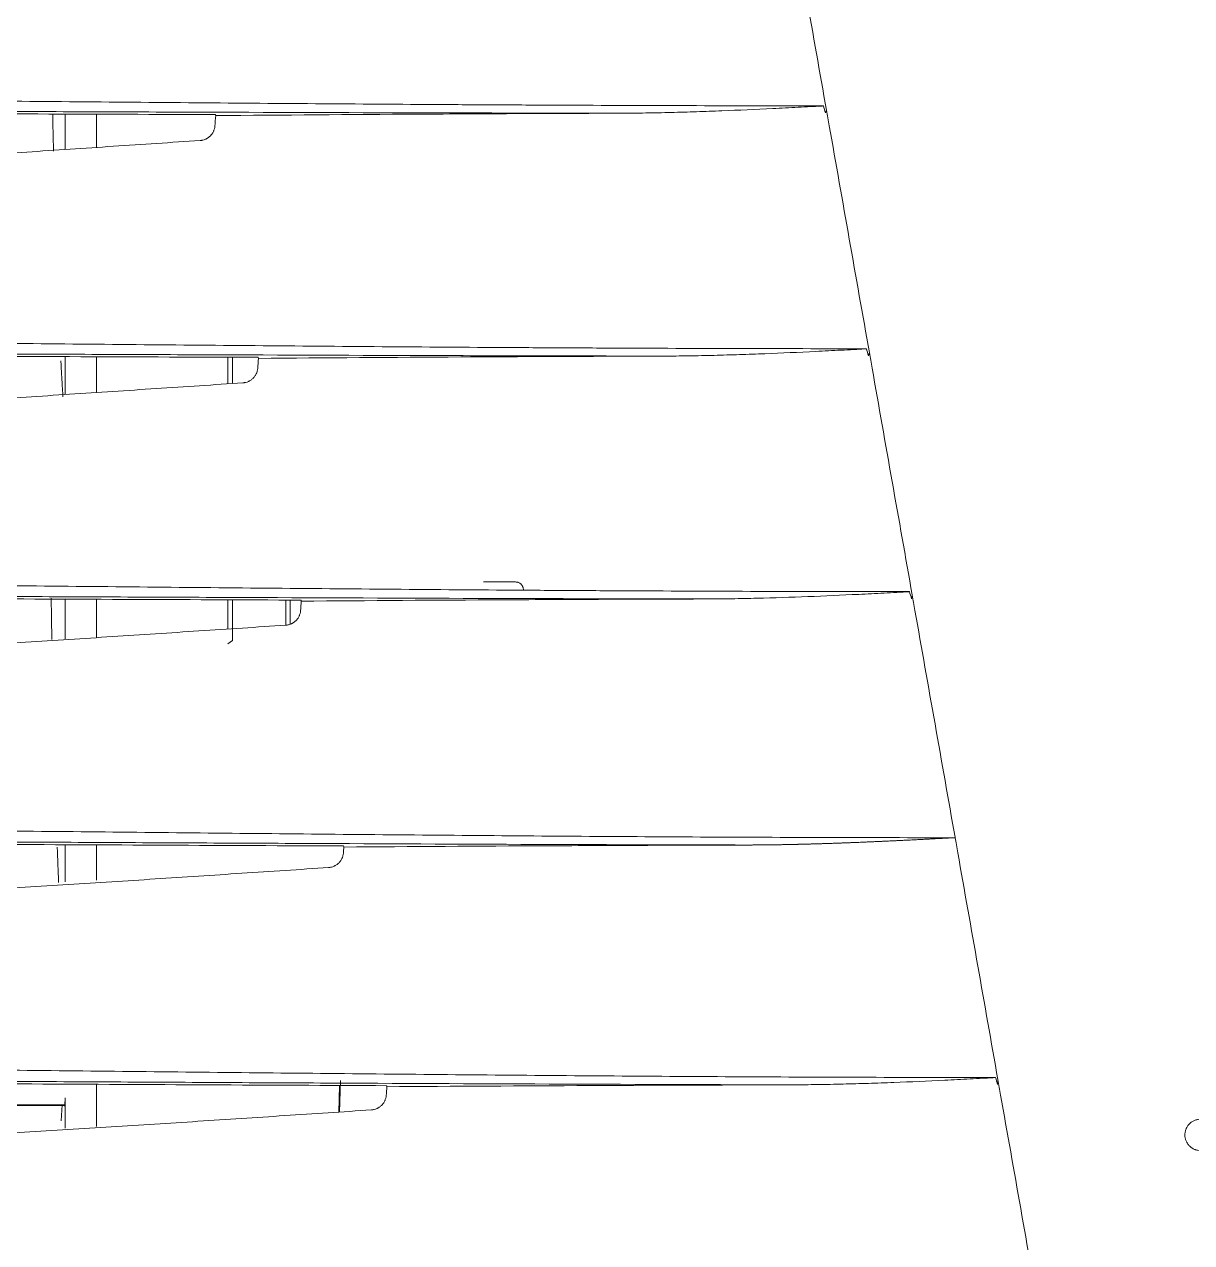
# Model space of a CAD drawing. Header units: millimetres. Extents: x 70151 to 230897, y 35202 to 113211.
# Drawn here: x 179202.6 to 179277, y 68837 to 68914.6 of the extents above; entities that cross this region are included whole.
import ezdxf

# ---------------------------------------------------------------- set-up
doc = ezdxf.new("R2010")
doc.units = ezdxf.units.MM
doc.header["$LTSCALE"] = 50
doc.layers.add('2-con', color=2, linetype='Continuous')
doc.layers.add('mark-B', color=2, linetype='Continuous', lineweight=20)

# ---------------------------------------------------------------- blocks, each defined once
blk = doc.blocks.new('무풍1WAY 대형')
at = {"layer": 'mark-B'}
for p, q in [((-552.32, -87.677), (-552.32, -84.995)), ((-550.329, -86.814), (-550.329, -84.886)), ((-550.081, -85.346), (-550.134, -86.371)), ((-567.874, -87.921), (-567.813, -85.91)), ((-567.812, -87.601), (-567.761, -85.906)), ((-409.331, -86.37), (-550.297, -86.371)), ((-552.32, -102.928), (-552.32, -100.672)), ((-550.329, -102.936), (-550.329, -100.562)), ((-560.688, -115.732), (-560.98, -115.952)), ((-560.98, -115.952), (-560.98, -118.533)), ((-552.32, -118.568), (-552.32, -116.161)), ((-550.329, -118.576), (-550.329, -116.053)), ((-564.671, -116.992), (-564.671, -118.518)), ((-564.379, -118.519), (-564.379, -116.915)), ((-560.688, -118.534), (-560.688, -116.672)), ((-577.128, -119.669), (-579.027, -119.669)), ((-576.99, -119.669), (-577.128, -119.669)), ((-552.32, -134.015), (-552.32, -131.744)), ((-550.329, -134.023), (-550.329, -131.637)), ((-560.98, -132.307), (-560.98, -133.984)), ((-560.688, -133.985), (-560.688, -132.288)), ((-552.32, -149.464), (-552.32, -147.35)), ((-550.329, -149.47), (-550.329, -147.22))]:
    blk.add_line(p, q, dxfattribs=at)
for points, knots in [([(-652.148, -68.177), (-650.51, -77.514), (-648.872, -86.852), (-645.594, -105.528), (-643.955, -114.866), (-640.676, -133.543), (-639.036, -142.881), (-635.756, -161.559), (-634.115, -170.898), (-629.192, -198.917), (-625.908, -217.596), (-620.98, -245.617), (-619.337, -254.957), (-616.873, -268.968), (-616.051, -273.639), (-614.818, -280.644), (-614.407, -282.979), (-613.585, -287.65), (-613.174, -289.985), (-612.763, -292.32)], [0, 0, 0, 0, 0.125, 0.125, 0.25, 0.25, 0.375, 0.375, 0.5, 0.5, 0.75, 0.75, 0.875, 0.875, 0.9375, 0.9375, 0.96875, 0.96875, 1, 1, 1, 1]), ([(-611.568, -250.8), (-612.499, -245.668), (-615.106, -231.241), (-619.351, -207.514), (-624.281, -179.615), (-629.158, -151.709), (-633.98, -123.795), (-638.74, -95.872), (-641.865, -77.25), (-643.425, -67.938)], [0, 0, 0, 0, 0.084285, 0.236904, 0.389524, 0.542143, 0.694762, 0.847381, 1, 1, 1, 1]), ([(-612.485, -72.543), (-612.06, -74.949), (-611.208, -79.763), (-610.357, -84.576), (-609.931, -86.983)], [0, 0, 0, 0, 0.499999, 1, 1, 1, 1]), ([(-481.289, -82.432), (-482.214, -82.437), (-483.14, -82.444), (-484.991, -82.46), (-485.916, -82.469), (-488.691, -82.499), (-490.541, -82.524), (-496.088, -82.611), (-499.783, -82.687), (-505.324, -82.825), (-507.171, -82.875), (-510.863, -82.983), (-512.708, -83.04), (-516.399, -83.163), (-518.244, -83.228), (-521.934, -83.366), (-523.778, -83.438), (-527.467, -83.591), (-529.311, -83.672), (-532.998, -83.84), (-534.841, -83.929), (-538.527, -84.114), (-540.369, -84.211), (-544.054, -84.413), (-545.896, -84.519), (-549.58, -84.736), (-551.422, -84.849), (-555.105, -85.079), (-556.946, -85.197), (-560.629, -85.437), (-562.47, -85.558), (-566.153, -85.801), (-567.994, -85.923), (-569.836, -86.043)], [0, 0, 0, 0, 0.03125, 0.03125, 0.0625, 0.0625, 0.125, 0.125, 0.25, 0.25, 0.3125, 0.3125, 0.375, 0.375, 0.4375, 0.4375, 0.5, 0.5, 0.5625, 0.5625, 0.625, 0.625, 0.6875, 0.6875, 0.75, 0.75, 0.8125, 0.8125, 0.875, 0.875, 0.9375, 0.9375, 1, 1, 1, 1]), ([(-622.667, -83.457), (-622.601, -83.457), (-622.537, -83.464), (-622.441, -83.483), (-622.41, -83.491), (-622.363, -83.505), (-622.347, -83.51), (-622.316, -83.521), (-622.301, -83.527), (-622.225, -83.558), (-622.168, -83.589), (-622.1, -83.634), (-622.087, -83.644), (-622.061, -83.663), (-622.048, -83.673), (-622.01, -83.704), (-621.986, -83.726), (-621.917, -83.795), (-621.875, -83.845), (-621.83, -83.914), (-621.821, -83.927), (-621.804, -83.956), (-621.78, -83.998), (-621.745, -84.072), (-621.723, -84.133), (-621.709, -84.18), (-621.705, -84.195), (-621.697, -84.227), (-621.693, -84.243), (-621.677, -84.324), (-621.671, -84.388), (-621.671, -84.486), (-621.672, -84.518), (-621.677, -84.567), (-621.679, -84.584), (-621.684, -84.616), (-621.687, -84.632), (-621.703, -84.712), (-621.721, -84.774), (-621.753, -84.849), (-621.759, -84.864), (-621.773, -84.894), (-621.781, -84.909), (-621.804, -84.952), (-621.82, -84.98), (-621.875, -85.061), (-621.916, -85.111), (-621.974, -85.169), (-621.986, -85.181), (-622.01, -85.203), (-622.047, -85.235), (-622.112, -85.283), (-622.168, -85.317), (-622.225, -85.347), (-622.255, -85.362), (-622.346, -85.399), (-622.408, -85.418), (-622.504, -85.437), (-622.536, -85.442), (-622.602, -85.449), (-622.634, -85.45), (-622.667, -85.45)], [0, 0, 0, 0, 0.0625, 0.0625, 0.09375, 0.09375, 0.109375, 0.109375, 0.125, 0.125, 0.1875, 0.1875, 0.203125, 0.203125, 0.21875, 0.21875, 0.25, 0.25, 0.3125, 0.3125, 0.328125, 0.328125, 0.34375, 0.375, 0.40625, 0.40625, 0.421875, 0.421875, 0.4375, 0.4375, 0.5, 0.5, 0.53125, 0.53125, 0.546875, 0.546875, 0.5625, 0.5625, 0.625, 0.625, 0.640625, 0.640625, 0.65625, 0.65625, 0.6875, 0.6875, 0.75, 0.75, 0.765625, 0.765625, 0.78125, 0.8125, 0.84375, 0.84375, 0.875, 0.875, 0.9375, 0.9375, 0.96875, 0.96875, 1, 1, 1, 1]), ([(-570.78, -86.958), (-570.776, -86.899), (-570.766, -86.841), (-570.743, -86.756), (-570.734, -86.728), (-570.719, -86.686), (-570.714, -86.672), (-570.702, -86.645), (-570.696, -86.631), (-570.664, -86.564), (-570.634, -86.513), (-570.582, -86.44), (-570.564, -86.417), (-570.524, -86.372), (-570.504, -86.35), (-570.439, -86.287), (-570.393, -86.249), (-570.318, -86.199), (-570.292, -86.184), (-570.253, -86.162), (-570.239, -86.155), (-570.212, -86.141), (-570.199, -86.135), (-570.13, -86.104), (-570.073, -86.085), (-569.986, -86.064), (-569.956, -86.058), (-569.896, -86.048), (-569.866, -86.045), (-569.836, -86.043)], [0, 0, 0, 0, 0.125, 0.125, 0.1875, 0.1875, 0.21875, 0.21875, 0.25, 0.25, 0.375, 0.375, 0.4375, 0.4375, 0.5, 0.5, 0.625, 0.625, 0.6875, 0.6875, 0.71875, 0.71875, 0.75, 0.75, 0.875, 0.875, 0.9375, 0.9375, 1, 1, 1, 1]), ([(-550.297, -86.371), (-550.297, -86.372), (-550.298, -86.376), (-550.299, -86.381), (-550.299, -86.387), (-550.3, -86.393), (-550.301, -86.399), (-550.302, -86.405), (-550.303, -86.411), (-550.303, -86.418), (-550.304, -86.424), (-550.305, -86.431), (-550.306, -86.438), (-550.306, -86.445), (-550.307, -86.453), (-550.308, -86.46), (-550.308, -86.468), (-550.309, -86.475), (-550.31, -86.483), (-550.31, -86.491), (-550.311, -86.499), (-550.312, -86.507), (-550.312, -86.515), (-550.313, -86.523), (-550.314, -86.532), (-550.314, -86.54), (-550.315, -86.549), (-550.316, -86.558), (-550.316, -86.567), (-550.317, -86.575), (-550.317, -86.584), (-550.318, -86.594), (-550.319, -86.603), (-550.319, -86.612), (-550.32, -86.621), (-550.32, -86.631), (-550.321, -86.64), (-550.321, -86.65), (-550.322, -86.659), (-550.322, -86.669), (-550.323, -86.678), (-550.323, -86.688), (-550.324, -86.697), (-550.324, -86.707), (-550.325, -86.717), (-550.325, -86.726), (-550.326, -86.736), (-550.326, -86.746), (-550.327, -86.756), (-550.327, -86.765), (-550.328, -86.775), (-550.328, -86.785), (-550.328, -86.795), (-550.329, -86.804), (-550.329, -86.811), (-550.329, -86.814)], [0, 0, 0, 0, 0.021742, 0.043403, 0.064981, 0.086475, 0.107884, 0.129206, 0.150442, 0.171588, 0.192643, 0.213608, 0.234479, 0.255255, 0.275935, 0.296518, 0.317001, 0.337383, 0.357664, 0.37784, 0.39791, 0.417873, 0.437727, 0.457464, 0.477073, 0.496553, 0.515905, 0.535126, 0.554216, 0.573174, 0.591997, 0.610686, 0.629239, 0.647655, 0.665933, 0.68407, 0.702067, 0.719922, 0.737632, 0.755198, 0.772618, 0.78989, 0.807013, 0.823986, 0.840807, 0.857474, 0.873987, 0.890345, 0.906537, 0.922555, 0.938397, 0.954063, 0.969553, 0.984865, 1, 1, 1, 1]), ([(-550.255, -86.322), (-550.255, -86.321), (-550.255, -86.32), (-550.256, -86.318), (-550.257, -86.316), (-550.257, -86.315), (-550.258, -86.313), (-550.259, -86.311), (-550.26, -86.309), (-550.26, -86.308), (-550.261, -86.307), (-550.262, -86.305), (-550.262, -86.304), (-550.263, -86.303), (-550.264, -86.302), (-550.265, -86.301), (-550.265, -86.301), (-550.266, -86.3), (-550.267, -86.299), (-550.267, -86.299), (-550.268, -86.299), (-550.269, -86.298), (-550.269, -86.298), (-550.27, -86.298), (-550.27, -86.298), (-550.271, -86.298), (-550.272, -86.298), (-550.272, -86.298), (-550.273, -86.298), (-550.274, -86.299), (-550.274, -86.299), (-550.275, -86.299), (-550.275, -86.3), (-550.276, -86.3), (-550.277, -86.301), (-550.277, -86.302), (-550.278, -86.302), (-550.278, -86.303), (-550.279, -86.304), (-550.279, -86.305), (-550.28, -86.306), (-550.28, -86.307), (-550.281, -86.308), (-550.281, -86.309), (-550.282, -86.31), (-550.283, -86.311), (-550.283, -86.313), (-550.284, -86.314), (-550.284, -86.315), (-550.285, -86.317), (-550.285, -86.318), (-550.286, -86.319), (-550.286, -86.321), (-550.287, -86.322), (-550.287, -86.324), (-550.287, -86.326), (-550.288, -86.327), (-550.288, -86.329), (-550.289, -86.331), (-550.289, -86.332), (-550.29, -86.334), (-550.29, -86.336), (-550.291, -86.338), (-550.291, -86.339), (-550.291, -86.341), (-550.292, -86.343), (-550.292, -86.345), (-550.293, -86.347), (-550.293, -86.349), (-550.293, -86.351), (-550.294, -86.353), (-550.294, -86.355), (-550.295, -86.357), (-550.295, -86.359), (-550.295, -86.361), (-550.296, -86.363), (-550.296, -86.365), (-550.296, -86.367), (-550.297, -86.369), (-550.297, -86.37), (-550.297, -86.371)], [0, 0, 0, 0, 0.009686, 0.026508, 0.043228, 0.059847, 0.076366, 0.092785, 0.109103, 0.125322, 0.141442, 0.157463, 0.173385, 0.189208, 0.204933, 0.220559, 0.236088, 0.251519, 0.266853, 0.282089, 0.297228, 0.312269, 0.32721, 0.342037, 0.356749, 0.371347, 0.385832, 0.400203, 0.414462, 0.428608, 0.442642, 0.456565, 0.470377, 0.484078, 0.497669, 0.51115, 0.524521, 0.537784, 0.550937, 0.563982, 0.576919, 0.589748, 0.60247, 0.615084, 0.627592, 0.639993, 0.652288, 0.664477, 0.676561, 0.688539, 0.700412, 0.71218, 0.723843, 0.735402, 0.746857, 0.758209, 0.769456, 0.780601, 0.791642, 0.80258, 0.813415, 0.824148, 0.834779, 0.845307, 0.855733, 0.866058, 0.876281, 0.886402, 0.896422, 0.906341, 0.916159, 0.925876, 0.935493, 0.945009, 0.954424, 0.963739, 0.972955, 0.98207, 0.991085, 1, 1, 1, 1]), ([(-409.332, -86.321), (-411.545, -86.321), (-419.531, -86.321), (-434.932, -86.321), (-457.173, -86.321), (-484.334, -86.321), (-515.908, -86.321), (-538.428, -86.321), (-550.255, -86.321)], [0, 0, 0, 0, 0.047106, 0.170022, 0.327849, 0.520587, 0.748236, 1, 1, 1, 1]), ([(-609.602, -88.108), (-609.602, -88.108), (-609.602, -88.107), (-609.602, -88.107), (-609.601, -88.107), (-609.601, -88.107), (-609.6, -88.107), (-609.599, -88.106), (-609.598, -88.106), (-609.595, -88.105), (-609.592, -88.105), (-609.586, -88.104), (-609.582, -88.104), (-609.569, -88.103), (-609.561, -88.102), (-609.536, -88.1), (-609.519, -88.099), (-609.468, -88.096), (-609.435, -88.094), (-609.333, -88.088), (-609.266, -88.084), (-609.064, -88.073), (-608.929, -88.066), (-608.524, -88.044), (-608.254, -88.03), (-607.445, -87.989), (-606.905, -87.962), (-605.286, -87.883), (-604.207, -87.835), (-602.587, -87.773), (-602.047, -87.753), (-600.967, -87.718), (-600.427, -87.703), (-599.347, -87.676), (-598.807, -87.666), (-597.727, -87.65), (-597.187, -87.645), (-596.647, -87.643)], [0, 0, 0, 0, 0.000061, 0.000061, 0.000122, 0.000122, 0.000244, 0.000244, 0.000488, 0.000488, 0.000977, 0.000977, 0.001953, 0.001953, 0.003906, 0.003906, 0.007812, 0.007812, 0.015625, 0.015625, 0.03125, 0.03125, 0.0625, 0.0625, 0.125, 0.125, 0.25, 0.25, 0.5, 0.5, 0.625, 0.625, 0.75, 0.75, 0.875, 0.875, 1, 1, 1, 1]), ([(-596.647, -87.643), (-594.492, -87.638), (-592.338, -87.631), (-588.03, -87.616), (-585.877, -87.606), (-579.421, -87.576), (-575.12, -87.55), (-570.823, -87.52)], [0, 0, 0, 0, 0.25, 0.25, 0.5, 0.5, 1, 1, 1, 1]), ([(-596.647, -87.643), (-591.786, -87.654), (-586.928, -87.669), (-577.218, -87.706), (-572.366, -87.728), (-565.089, -87.764), (-562.664, -87.776), (-557.815, -87.802), (-555.39, -87.814), (-550.541, -87.84), (-548.116, -87.853), (-543.267, -87.878), (-538.417, -87.903), (-533.566, -87.927), (-528.715, -87.951), (-526.288, -87.962), (-521.435, -87.983), (-519.007, -87.993), (-514.152, -88.012), (-511.725, -88.02), (-504.44, -88.044), (-499.582, -88.056), (-492.292, -88.07), (-489.861, -88.073), (-484.999, -88.078), (-482.568, -88.079), (-480.135, -88.079)], [0, 0, 0, 0, 0.125, 0.125, 0.25, 0.25, 0.3125, 0.3125, 0.375, 0.375, 0.4375, 0.4375, 0.5, 0.5625, 0.5625, 0.625, 0.625, 0.6875, 0.6875, 0.75, 0.75, 0.875, 0.875, 0.9375, 0.9375, 1, 1, 1, 1]), ([(-570.802, -87.587), (-567.034, -87.604), (-563.266, -87.622), (-555.733, -87.659), (-551.967, -87.678), (-544.434, -87.716), (-540.668, -87.735), (-533.133, -87.771), (-529.365, -87.789), (-521.828, -87.821), (-518.058, -87.836), (-510.517, -87.863), (-506.745, -87.874), (-499.199, -87.893), (-495.424, -87.901), (-489.76, -87.909), (-487.872, -87.911), (-484.096, -87.913), (-482.208, -87.914), (-480.32, -87.914)], [0, 0, 0, 0, 0.125, 0.125, 0.25, 0.25, 0.375, 0.375, 0.5, 0.5, 0.625, 0.625, 0.75, 0.75, 0.875, 0.875, 0.9375, 0.9375, 1, 1, 1, 1]), ([(-609.755, -87.979), (-609.33, -90.385), (-608.478, -95.198), (-607.627, -100.012), (-607.201, -102.418)], [0, 0, 0, 0, 0.5, 1, 1, 1, 1]), ([(-480.135, -88.956), (-482.837, -88.956), (-485.539, -88.954), (-490.94, -88.945), (-493.641, -88.939), (-501.739, -88.914), (-507.137, -88.889), (-515.23, -88.842), (-517.927, -88.825), (-523.321, -88.786), (-526.017, -88.766), (-531.409, -88.721), (-534.104, -88.697), (-539.494, -88.647), (-542.189, -88.62), (-547.577, -88.566), (-550.271, -88.538), (-555.659, -88.482), (-558.353, -88.454), (-563.741, -88.398), (-566.436, -88.37), (-571.826, -88.318), (-574.521, -88.293), (-582.609, -88.222), (-588.002, -88.183), (-596.098, -88.14), (-598.797, -88.129), (-604.198, -88.113), (-606.9, -88.109), (-609.602, -88.108)], [0, 0, 0, 0, 0.0625, 0.0625, 0.125, 0.125, 0.25, 0.25, 0.3125, 0.3125, 0.375, 0.375, 0.4375, 0.4375, 0.5, 0.5, 0.5625, 0.5625, 0.625, 0.625, 0.6875, 0.6875, 0.75, 0.75, 0.875, 0.875, 0.9375, 0.9375, 1, 1, 1, 1]), ([(-478.559, -97.868), (-480.409, -97.879), (-482.258, -97.894), (-485.956, -97.935), (-487.805, -97.959), (-493.349, -98.047), (-497.044, -98.122), (-502.585, -98.26), (-504.431, -98.31), (-508.124, -98.418), (-509.97, -98.475), (-512.739, -98.567), (-513.662, -98.599), (-515.508, -98.664), (-516.431, -98.697), (-519.199, -98.801), (-521.044, -98.873), (-524.733, -99.026), (-526.577, -99.107), (-530.264, -99.276), (-532.108, -99.364), (-535.794, -99.55), (-537.637, -99.647), (-541.322, -99.849), (-543.164, -99.954), (-546.848, -100.172), (-548.69, -100.284), (-552.374, -100.515), (-554.215, -100.633), (-557.898, -100.872), (-559.74, -100.994), (-563.423, -101.237), (-565.264, -101.358), (-567.106, -101.479)], [0, 0, 0, 0, 0.0625, 0.0625, 0.125, 0.125, 0.25, 0.25, 0.3125, 0.3125, 0.375, 0.375, 0.40625, 0.40625, 0.4375, 0.4375, 0.5, 0.5, 0.5625, 0.5625, 0.625, 0.625, 0.6875, 0.6875, 0.75, 0.75, 0.8125, 0.8125, 0.875, 0.875, 0.9375, 0.9375, 1, 1, 1, 1]), ([(-609.816, -298.112), (-610.132, -297.114), (-610.415, -296.109), (-610.726, -294.842), (-610.787, -294.589), (-610.902, -294.08), (-610.958, -293.825), (-611.119, -293.058), (-611.218, -292.545), (-611.362, -291.775), (-611.409, -291.517), (-611.501, -291.003), (-611.546, -290.746), (-611.682, -289.973), (-611.771, -289.458), (-612.04, -287.913), (-612.313, -286.369), (-612.587, -284.825), (-612.769, -283.796), (-612.86, -283.281), (-613.132, -281.737), (-613.313, -280.707), (-613.675, -278.648), (-613.856, -277.619), (-614.218, -275.56), (-614.399, -274.53), (-616.03, -265.264), (-617.48, -257.028), (-621.831, -232.321), (-624.732, -215.85), (-630.531, -182.91), (-633.429, -166.44), (-637.773, -141.737), (-639.221, -133.502), (-641.392, -121.151), (-642.116, -117.034), (-643.563, -108.801), (-644.287, -104.684), (-645.01, -100.567)], [0, 0, 0, 0, 0.015625, 0.015625, 0.019531, 0.019531, 0.023438, 0.023438, 0.03125, 0.03125, 0.035156, 0.035156, 0.039063, 0.039063, 0.046875, 0.046875, 0.0625, 0.070312, 0.070312, 0.078125, 0.078125, 0.09375, 0.09375, 0.109375, 0.109375, 0.125, 0.125, 0.25, 0.25, 0.5, 0.5, 0.75, 0.75, 0.875, 0.875, 0.9375, 0.9375, 1, 1, 1, 1]), ([(-644.067, -100.365), (-643.344, -104.479), (-642.62, -108.594), (-641.174, -116.823), (-640.45, -120.937), (-638.28, -133.281), (-636.832, -141.511), (-632.489, -166.2), (-629.593, -182.66), (-623.796, -215.581), (-620.896, -232.042), (-616.547, -256.735), (-615.098, -264.967), (-613.468, -274.227), (-613.287, -275.256), (-612.925, -277.314), (-612.744, -278.343), (-612.383, -280.401), (-612.202, -281.43), (-611.93, -282.973), (-611.839, -283.488), (-611.657, -284.516), (-611.383, -286.059), (-611.11, -287.603), (-610.841, -289.147), (-610.752, -289.661), (-610.617, -290.433), (-610.572, -290.69), (-610.48, -291.205), (-610.434, -291.462), (-610.291, -292.232), (-610.192, -292.745), (-610.033, -293.511), (-609.977, -293.766), (-609.863, -294.275), (-609.683, -295.037), (-609.484, -295.793), (-609.272, -296.547), (-609.163, -296.923), (-609.03, -297.36), (-608.962, -297.578), (-608.928, -297.687), (-608.913, -297.734), (-608.903, -297.765), (-608.898, -297.781), (-608.893, -297.796)], [0, 0, 0, 0, 0.0625, 0.0625, 0.125, 0.125, 0.25, 0.25, 0.5, 0.5, 0.75, 0.75, 0.875, 0.875, 0.890625, 0.890625, 0.90625, 0.90625, 0.921875, 0.921875, 0.929688, 0.929688, 0.9375, 0.953125, 0.953125, 0.960938, 0.960938, 0.964844, 0.964844, 0.96875, 0.96875, 0.976563, 0.976563, 0.980469, 0.980469, 0.984375, 0.992187, 0.992187, 0.996094, 0.998047, 0.999023, 0.999512, 0.999756, 0.999756, 1, 1, 1, 1]), ([(-549.909, -100.537), (-549.904, -100.668), (-549.893, -100.931), (-549.877, -101.332), (-549.861, -101.735), (-549.845, -102.139), (-549.832, -102.486), (-549.824, -102.699), (-549.822, -102.775)], [0, 0, 0, 0, 0.182752, 0.36591, 0.54662, 0.72495, 0.900955, 1, 1, 1, 1]), ([(-568.052, -102.395), (-568.047, -102.336), (-568.037, -102.278), (-568.015, -102.193), (-568.006, -102.165), (-567.99, -102.123), (-567.985, -102.109), (-567.973, -102.082), (-567.967, -102.068), (-567.935, -102), (-567.905, -101.949), (-567.853, -101.877), (-567.835, -101.853), (-567.796, -101.808), (-567.775, -101.786), (-567.71, -101.723), (-567.664, -101.686), (-567.589, -101.635), (-567.563, -101.62), (-567.523, -101.598), (-567.51, -101.591), (-567.483, -101.577), (-567.469, -101.571), (-567.4, -101.54), (-567.344, -101.521), (-567.256, -101.499), (-567.227, -101.493), (-567.167, -101.484), (-567.136, -101.481), (-567.106, -101.479)], [0, 0, 0, 0, 0.125, 0.125, 0.1875, 0.1875, 0.21875, 0.21875, 0.25, 0.25, 0.375, 0.375, 0.4375, 0.4375, 0.5, 0.5, 0.625, 0.625, 0.6875, 0.6875, 0.71875, 0.71875, 0.75, 0.75, 0.875, 0.875, 0.9375, 0.9375, 1, 1, 1, 1]), ([(-607.031, -103.382), (-606.944, -103.377), (-606.782, -103.369), (-606.557, -103.358), (-606.369, -103.348), (-606.207, -103.34), (-606.045, -103.331), (-605.861, -103.322), (-605.639, -103.31), (-605.4, -103.298), (-605.178, -103.286), (-605.006, -103.277), (-604.868, -103.27), (-604.731, -103.264), (-604.53, -103.253), (-604.302, -103.242), (-604.03, -103.228), (-603.779, -103.215), (-603.542, -103.204), (-603.381, -103.196), (-603.266, -103.191), (-603.172, -103.187), (-603.061, -103.182), (-602.93, -103.175), (-602.801, -103.169), (-602.665, -103.163), (-602.539, -103.157), (-602.421, -103.152), (-602.325, -103.147), (-602.228, -103.143), (-602.109, -103.138), (-601.983, -103.132), (-601.846, -103.126), (-601.721, -103.121), (-601.602, -103.116), (-601.505, -103.112), (-601.409, -103.107), (-601.272, -103.102), (-601.096, -103.094), (-600.919, -103.087), (-600.784, -103.082), (-600.698, -103.078), (-600.63, -103.075), (-600.561, -103.072), (-600.477, -103.069), (-600.391, -103.066), (-600.313, -103.063), (-600.241, -103.06), (-600.163, -103.057), (-600.065, -103.054), (-599.964, -103.05), (-599.868, -103.046), (-599.771, -103.043), (-599.652, -103.038), (-599.526, -103.034), (-599.39, -103.029), (-599.264, -103.025), (-599.145, -103.021), (-599.049, -103.018), (-598.952, -103.014), (-598.859, -103.011), (-598.776, -103.008), (-598.707, -103.006), (-598.63, -103.004), (-598.537, -103.001), (-598.435, -102.998), (-598.332, -102.995), (-598.244, -102.992), (-598.176, -102.99), (-598.127, -102.989), (-598.079, -102.987), (-598.02, -102.985), (-597.957, -102.984), (-597.888, -102.982), (-597.811, -102.98), (-597.718, -102.977), (-597.616, -102.974), (-597.513, -102.972), (-597.425, -102.969), (-597.357, -102.968), (-597.308, -102.966), (-597.26, -102.965), (-597.201, -102.963), (-597.138, -102.962), (-597.069, -102.96), (-596.992, -102.958), (-596.899, -102.956), (-596.796, -102.954), (-596.694, -102.952), (-596.606, -102.95), (-596.538, -102.948), (-596.469, -102.947), (-596.387, -102.945), (-596.284, -102.943), (-596.196, -102.941), (-596.128, -102.94), (-596.06, -102.939), (-595.977, -102.937), (-595.875, -102.936), (-595.787, -102.934), (-595.718, -102.933), (-595.65, -102.932), (-595.568, -102.931), (-595.465, -102.929), (-595.377, -102.928), (-595.309, -102.927), (-595.241, -102.926), (-595.158, -102.925), (-595.056, -102.924), (-594.967, -102.923), (-594.899, -102.922), (-594.831, -102.921), (-594.757, -102.921), (-594.68, -102.92), (-594.612, -102.92), (-594.549, -102.919), (-594.49, -102.919), (-594.441, -102.918), (-594.393, -102.918), (-594.325, -102.917), (-594.236, -102.917), (-594.148, -102.917), (-594.08, -102.916), (-594.032, -102.916), (-593.983, -102.916), (-593.949, -102.915), (-593.929, -102.915)], [0, 0, 0, 0, 0.019947, 0.037099, 0.051456, 0.063018, 0.074315, 0.088406, 0.1053, 0.124997, 0.143133, 0.156207, 0.164379, 0.174808, 0.187495, 0.210624, 0.226817, 0.249993, 0.268061, 0.281057, 0.28698, 0.294193, 0.302698, 0.312493, 0.324086, 0.332185, 0.343742, 0.352836, 0.359302, 0.365817, 0.374992, 0.386543, 0.394687, 0.406242, 0.415345, 0.421836, 0.42835, 0.437491, 0.453175, 0.468741, 0.477821, 0.484242, 0.488282, 0.493532, 0.499991, 0.507464, 0.513307, 0.517926, 0.523768, 0.531241, 0.540347, 0.546846, 0.553359, 0.56249, 0.574073, 0.582189, 0.59374, 0.602845, 0.609337, 0.61585, 0.62499, 0.63077, 0.634834, 0.640615, 0.648412, 0.65624, 0.664037, 0.671865, 0.676419, 0.679667, 0.682923, 0.687491, 0.693281, 0.697334, 0.703116, 0.71091, 0.718741, 0.726533, 0.734366, 0.73892, 0.742169, 0.745425, 0.749991, 0.755775, 0.759834, 0.765616, 0.773425, 0.781242, 0.78907, 0.796867, 0.801424, 0.804676, 0.812493, 0.820314, 0.828118, 0.832675, 0.835929, 0.843744, 0.851574, 0.85937, 0.863927, 0.867181, 0.874995, 0.882819, 0.890621, 0.895178, 0.898434, 0.906246, 0.914076, 0.921872, 0.92643, 0.929687, 0.937498, 0.943303, 0.94734, 0.953123, 0.957682, 0.96094, 0.964195, 0.968749, 0.976578, 0.984374, 0.988934, 0.992196, 0.995451, 1, 1, 1, 1]), ([(-593.929, -102.915), (-591.772, -102.91), (-589.616, -102.903), (-585.304, -102.887), (-583.149, -102.877), (-576.687, -102.845), (-572.383, -102.819), (-568.081, -102.788)], [0, 0, 0, 0, 0.25, 0.25, 0.5, 0.5, 1, 1, 1, 1]), ([(-593.929, -102.915), (-589.069, -102.925), (-584.213, -102.94), (-574.505, -102.975), (-569.653, -102.996), (-562.377, -103.03), (-559.952, -103.042), (-555.103, -103.066), (-552.678, -103.078), (-547.83, -103.102), (-542.981, -103.127), (-535.707, -103.163), (-530.857, -103.185), (-526.006, -103.207), (-523.58, -103.218), (-518.727, -103.238), (-516.3, -103.248), (-511.446, -103.266), (-509.018, -103.274), (-501.735, -103.297), (-496.878, -103.309), (-489.59, -103.321), (-487.161, -103.324), (-482.3, -103.329), (-479.869, -103.33), (-477.438, -103.33)], [0, 0, 0, 0, 0.125, 0.125, 0.25, 0.25, 0.3125, 0.3125, 0.375, 0.375, 0.4375, 0.5, 0.5625, 0.5625, 0.625, 0.625, 0.6875, 0.6875, 0.75, 0.75, 0.875, 0.875, 0.9375, 0.9375, 1, 1, 1, 1]), ([(-568.061, -102.854), (-564.294, -102.87), (-560.528, -102.887), (-552.997, -102.922), (-549.232, -102.94), (-541.703, -102.976), (-537.938, -102.994), (-530.406, -103.029), (-526.64, -103.045), (-519.106, -103.076), (-515.338, -103.091), (-507.801, -103.116), (-504.031, -103.127), (-496.489, -103.146), (-492.717, -103.153), (-488, -103.159), (-487.057, -103.16), (-485.17, -103.162), (-484.226, -103.163), (-481.396, -103.165), (-479.509, -103.166), (-477.622, -103.166)], [0, 0, 0, 0, 0.125, 0.125, 0.25, 0.25, 0.375, 0.375, 0.5, 0.5, 0.625, 0.625, 0.75, 0.75, 0.875, 0.875, 0.90625, 0.90625, 0.9375, 0.9375, 1, 1, 1, 1]), ([(-477.438, -104.206), (-480.142, -104.206), (-482.846, -104.204), (-488.252, -104.195), (-490.955, -104.189), (-499.061, -104.165), (-504.463, -104.141), (-512.563, -104.095), (-515.263, -104.078), (-520.662, -104.041), (-523.362, -104.02), (-528.759, -103.977), (-531.457, -103.954), (-536.852, -103.905), (-539.549, -103.879), (-544.944, -103.826), (-547.641, -103.799), (-553.034, -103.744), (-555.731, -103.717), (-561.126, -103.662), (-563.823, -103.636), (-569.219, -103.584), (-571.917, -103.56), (-580.012, -103.492), (-585.411, -103.453), (-593.514, -103.412), (-596.216, -103.402), (-601.622, -103.386), (-604.326, -103.382), (-607.031, -103.381)], [0, 0, 0, 0, 0.0625, 0.0625, 0.125, 0.125, 0.25, 0.25, 0.3125, 0.3125, 0.375, 0.375, 0.4375, 0.4375, 0.5, 0.5, 0.5625, 0.5625, 0.625, 0.625, 0.6875, 0.6875, 0.75, 0.75, 0.875, 0.875, 0.9375, 0.9375, 1, 1, 1, 1]), ([(-607.025, -103.414), (-606.6, -105.821), (-605.748, -110.634), (-604.897, -115.447), (-604.471, -117.854)], [0, 0, 0, 0, 0.5, 1, 1, 1, 1]), ([(-475.829, -113.303), (-476.755, -113.309), (-477.681, -113.315), (-479.533, -113.331), (-480.459, -113.34), (-483.237, -113.37), (-485.087, -113.395), (-490.637, -113.482), (-494.334, -113.558), (-499.876, -113.696), (-501.723, -113.746), (-505.415, -113.854), (-507.261, -113.911), (-510.952, -114.034), (-512.797, -114.099), (-516.486, -114.237), (-518.33, -114.309), (-522.018, -114.462), (-523.862, -114.543), (-527.548, -114.712), (-529.391, -114.8), (-533.075, -114.986), (-534.918, -115.083), (-538.601, -115.285), (-540.443, -115.39), (-544.126, -115.608), (-545.967, -115.72), (-549.649, -115.951), (-551.49, -116.069), (-555.172, -116.308), (-557.012, -116.43), (-560.694, -116.673), (-562.535, -116.794), (-564.377, -116.915)], [0, 0, 0, 0, 0.03125, 0.03125, 0.0625, 0.0625, 0.125, 0.125, 0.25, 0.25, 0.3125, 0.3125, 0.375, 0.375, 0.4375, 0.4375, 0.5, 0.5, 0.5625, 0.5625, 0.625, 0.625, 0.6875, 0.6875, 0.75, 0.75, 0.8125, 0.8125, 0.875, 0.875, 0.9375, 0.9375, 1, 1, 1, 1]), ([(-549.477, -116.009), (-549.477, -116.045), (-549.475, -116.133), (-549.473, -116.271), (-549.47, -116.425), (-549.468, -116.578), (-549.465, -116.731), (-549.463, -116.883), (-549.46, -117.035), (-549.458, -117.186), (-549.456, -117.337), (-549.453, -117.487), (-549.451, -117.638), (-549.449, -117.787), (-549.446, -117.937), (-549.444, -118.085), (-549.442, -118.234), (-549.44, -118.382), (-549.438, -118.514), (-549.437, -118.598), (-549.436, -118.632)], [0, 0, 0, 0, 0.041061, 0.099519, 0.157835, 0.216012, 0.274052, 0.331958, 0.389732, 0.447377, 0.504895, 0.562289, 0.619561, 0.676715, 0.733751, 0.790674, 0.847485, 0.904187, 0.960783, 1, 1, 1, 1]), ([(-565.323, -117.832), (-565.319, -117.773), (-565.309, -117.715), (-565.286, -117.63), (-565.277, -117.601), (-565.262, -117.56), (-565.256, -117.546), (-565.245, -117.518), (-565.239, -117.504), (-565.207, -117.437), (-565.176, -117.386), (-565.124, -117.313), (-565.106, -117.29), (-565.067, -117.244), (-565.046, -117.222), (-564.981, -117.159), (-564.934, -117.122), (-564.86, -117.071), (-564.834, -117.056), (-564.794, -117.034), (-564.781, -117.026), (-564.754, -117.013), (-564.74, -117.007), (-564.671, -116.976), (-564.614, -116.957), (-564.527, -116.935), (-564.497, -116.929), (-564.437, -116.92), (-564.407, -116.917), (-564.377, -116.915)], [0, 0, 0, 0, 0.125, 0.125, 0.1875, 0.1875, 0.21875, 0.21875, 0.25, 0.25, 0.375, 0.375, 0.4375, 0.4375, 0.5, 0.5, 0.625, 0.625, 0.6875, 0.6875, 0.71875, 0.71875, 0.75, 0.75, 0.875, 0.875, 0.9375, 0.9375, 1, 1, 1, 1]), ([(-604.12, -119.054), (-604.121, -119.054), (-604.12, -119.054), (-604.12, -119.053), (-604.12, -119.053), (-604.119, -119.053), (-604.118, -119.053), (-604.117, -119.052), (-604.116, -119.052), (-604.113, -119.051), (-604.111, -119.051), (-604.104, -119.05), (-604.1, -119.05), (-604.088, -119.048), (-604.079, -119.048), (-604.054, -119.046), (-604.037, -119.045), (-603.987, -119.041), (-603.953, -119.039), (-603.852, -119.033), (-603.784, -119.03), (-603.582, -119.019), (-603.447, -119.011), (-603.043, -118.99), (-602.773, -118.976), (-601.964, -118.934), (-601.425, -118.907), (-599.806, -118.829), (-598.727, -118.78), (-596.57, -118.696), (-595.491, -118.66), (-593.873, -118.62), (-593.333, -118.609), (-592.254, -118.593), (-591.715, -118.587), (-591.175, -118.586)], [0, 0, 0, 0, 0.000061, 0.000061, 0.000122, 0.000122, 0.000244, 0.000244, 0.000488, 0.000488, 0.000977, 0.000977, 0.001953, 0.001953, 0.003906, 0.003906, 0.007812, 0.007812, 0.015625, 0.015625, 0.03125, 0.03125, 0.0625, 0.0625, 0.125, 0.125, 0.25, 0.25, 0.5, 0.5, 0.75, 0.75, 0.875, 0.875, 1, 1, 1, 1]), ([(-591.175, -118.586), (-589.021, -118.58), (-586.868, -118.572), (-582.563, -118.555), (-580.411, -118.544), (-573.96, -118.51), (-569.663, -118.482), (-565.37, -118.448)], [0, 0, 0, 0, 0.25, 0.25, 0.5, 0.5, 1, 1, 1, 1]), ([(-591.175, -118.586), (-588.746, -118.59), (-586.317, -118.596), (-582.674, -118.605), (-581.46, -118.608), (-579.032, -118.616), (-577.818, -118.619), (-571.749, -118.639), (-566.897, -118.658), (-559.62, -118.688), (-557.194, -118.698), (-552.344, -118.719), (-549.919, -118.73), (-545.068, -118.752), (-542.643, -118.762), (-537.793, -118.784), (-532.942, -118.805), (-528.091, -118.825), (-523.239, -118.844), (-520.813, -118.853), (-515.959, -118.871), (-513.532, -118.879), (-508.678, -118.895), (-506.25, -118.902), (-498.967, -118.921), (-494.111, -118.932), (-486.824, -118.942), (-484.395, -118.945), (-479.536, -118.949), (-477.106, -118.95), (-474.675, -118.95)], [0, 0, 0, 0, 0.0625, 0.0625, 0.09375, 0.09375, 0.125, 0.125, 0.25, 0.25, 0.3125, 0.3125, 0.375, 0.375, 0.4375, 0.4375, 0.5, 0.5625, 0.5625, 0.625, 0.625, 0.6875, 0.6875, 0.75, 0.75, 0.875, 0.875, 0.9375, 0.9375, 1, 1, 1, 1]), ([(-565.349, -118.515), (-561.58, -118.529), (-557.811, -118.544), (-550.275, -118.575), (-546.508, -118.591), (-538.972, -118.622), (-535.204, -118.638), (-527.668, -118.668), (-523.899, -118.683), (-516.36, -118.709), (-512.59, -118.722), (-505.048, -118.743), (-501.276, -118.753), (-493.732, -118.769), (-489.958, -118.775), (-484.297, -118.781), (-482.409, -118.783), (-478.635, -118.785), (-476.748, -118.785), (-474.86, -118.785)], [0, 0, 0, 0, 0.125, 0.125, 0.25, 0.25, 0.375, 0.375, 0.5, 0.5, 0.625, 0.625, 0.75, 0.75, 0.875, 0.875, 0.9375, 0.9375, 1, 1, 1, 1]), ([(-604.295, -118.85), (-603.87, -121.256), (-603.018, -126.07), (-602.167, -130.883), (-601.741, -133.29)], [0, 0, 0, 0, 0.5, 1, 1, 1, 1]), ([(-474.675, -119.827), (-477.375, -119.827), (-480.075, -119.825), (-485.473, -119.818), (-488.172, -119.812), (-496.266, -119.79), (-501.662, -119.768), (-509.753, -119.726), (-512.449, -119.71), (-517.842, -119.676), (-520.539, -119.657), (-525.93, -119.616), (-528.626, -119.595), (-534.016, -119.549), (-536.71, -119.525), (-542.1, -119.475), (-544.794, -119.45), (-550.183, -119.398), (-552.877, -119.372), (-558.266, -119.321), (-560.961, -119.295), (-566.351, -119.247), (-569.046, -119.224), (-574.438, -119.181), (-577.135, -119.161), (-581.181, -119.134), (-582.53, -119.126), (-585.228, -119.11), (-586.577, -119.103), (-590.624, -119.084), (-593.323, -119.073), (-598.721, -119.059), (-601.42, -119.055), (-604.12, -119.054)], [0, 0, 0, 0, 0.0625, 0.0625, 0.125, 0.125, 0.25, 0.25, 0.3125, 0.3125, 0.375, 0.375, 0.4375, 0.4375, 0.5, 0.5, 0.5625, 0.5625, 0.625, 0.625, 0.6875, 0.6875, 0.75, 0.75, 0.8125, 0.8125, 0.84375, 0.84375, 0.875, 0.875, 0.9375, 0.9375, 1, 1, 1, 1]), ([(-579.023, -119.669), (-579.056, -119.669), (-579.089, -119.666), (-579.137, -119.657), (-579.152, -119.653), (-579.184, -119.643), (-579.199, -119.638), (-579.244, -119.619), (-579.273, -119.604), (-579.314, -119.577), (-579.327, -119.567), (-579.352, -119.546), (-579.364, -119.535), (-579.399, -119.501), (-579.419, -119.475), (-579.442, -119.441), (-579.446, -119.435), (-579.455, -119.42), (-579.467, -119.399), (-579.484, -119.363), (-579.495, -119.332), (-579.505, -119.301), (-579.509, -119.285), (-579.515, -119.253), (-579.517, -119.237), (-579.521, -119.204), (-579.521, -119.188), (-579.521, -119.172)], [0, 0, 0, 0, 0.125, 0.125, 0.1875, 0.1875, 0.25, 0.25, 0.375, 0.375, 0.4375, 0.4375, 0.5, 0.5, 0.625, 0.625, 0.65625, 0.65625, 0.6875, 0.75, 0.8125, 0.8125, 0.875, 0.875, 0.9375, 0.9375, 1, 1, 1, 1]), ([(-473.099, -128.739), (-474.025, -128.744), (-474.952, -128.751), (-476.805, -128.767), (-477.731, -128.775), (-480.509, -128.806), (-482.361, -128.83), (-487.912, -128.918), (-491.61, -128.994), (-497.152, -129.131), (-498.999, -129.181), (-502.692, -129.289), (-504.537, -129.347), (-508.228, -129.469), (-510.073, -129.534), (-513.762, -129.672), (-515.607, -129.745), (-519.294, -129.898), (-521.137, -129.978), (-524.823, -130.147), (-526.666, -130.236), (-530.35, -130.422), (-532.192, -130.518), (-535.875, -130.721), (-537.716, -130.826), (-541.399, -131.043), (-543.239, -131.156), (-546.921, -131.387), (-548.762, -131.505), (-552.443, -131.744), (-554.283, -131.865), (-557.965, -132.108), (-559.806, -132.23), (-561.647, -132.35)], [0, 0, 0, 0, 0.03125, 0.03125, 0.0625, 0.0625, 0.125, 0.125, 0.25, 0.25, 0.3125, 0.3125, 0.375, 0.375, 0.4375, 0.4375, 0.5, 0.5, 0.5625, 0.5625, 0.625, 0.625, 0.6875, 0.6875, 0.75, 0.75, 0.8125, 0.8125, 0.875, 0.875, 0.9375, 0.9375, 1, 1, 1, 1]), ([(-550.187, -131.466), (-550.186, -131.474), (-550.185, -131.495), (-550.182, -131.531), (-550.179, -131.576), (-550.176, -131.63), (-550.172, -131.694), (-550.167, -131.768), (-550.162, -131.851), (-550.156, -131.946), (-550.149, -132.051), (-550.142, -132.167), (-550.134, -132.296), (-550.126, -132.436), (-550.117, -132.589), (-550.107, -132.755), (-550.097, -132.936), (-550.086, -133.13), (-550.074, -133.34), (-550.063, -133.552), (-550.056, -133.694), (-550.052, -133.761)], [0, 0, 0, 0, 0.013065, 0.030483, 0.052264, 0.078426, 0.108985, 0.143965, 0.183393, 0.227298, 0.275715, 0.328684, 0.38625, 0.448463, 0.515379, 0.587034, 0.663412, 0.744565, 0.830557, 0.921463, 1, 1, 1, 1]), ([(-562.594, -133.269), (-562.59, -133.21), (-562.58, -133.152), (-562.557, -133.066), (-562.548, -133.038), (-562.533, -132.996), (-562.528, -132.982), (-562.516, -132.955), (-562.51, -132.941), (-562.478, -132.873), (-562.448, -132.822), (-562.395, -132.749), (-562.377, -132.726), (-562.347, -132.692), (-562.337, -132.68), (-562.316, -132.658), (-562.306, -132.648), (-562.252, -132.595), (-562.205, -132.558), (-562.13, -132.507), (-562.105, -132.492), (-562.065, -132.47), (-562.051, -132.462), (-562.024, -132.449), (-562.011, -132.443), (-561.942, -132.412), (-561.885, -132.393), (-561.812, -132.375), (-561.797, -132.371), (-561.767, -132.365), (-561.752, -132.363), (-561.707, -132.356), (-561.677, -132.352), (-561.647, -132.35)], [0, 0, 0, 0, 0.125, 0.125, 0.1875, 0.1875, 0.21875, 0.21875, 0.25, 0.25, 0.375, 0.375, 0.4375, 0.4375, 0.46875, 0.46875, 0.5, 0.5, 0.625, 0.625, 0.6875, 0.6875, 0.71875, 0.71875, 0.75, 0.75, 0.875, 0.875, 0.90625, 0.90625, 0.9375, 0.9375, 1, 1, 1, 1]), ([(-601.38, -134.525), (-601.38, -134.525), (-601.38, -134.525), (-601.38, -134.524), (-601.379, -134.524), (-601.379, -134.524), (-601.378, -134.524), (-601.377, -134.523), (-601.376, -134.523), (-601.372, -134.522), (-601.37, -134.522), (-601.364, -134.521), (-601.36, -134.521), (-601.347, -134.519), (-601.339, -134.519), (-601.314, -134.517), (-601.297, -134.516), (-601.246, -134.512), (-601.213, -134.51), (-601.112, -134.504), (-601.044, -134.501), (-600.842, -134.489), (-600.707, -134.482), (-600.303, -134.461), (-600.033, -134.447), (-599.225, -134.405), (-598.685, -134.378), (-597.068, -134.299), (-595.989, -134.251), (-594.371, -134.187), (-593.832, -134.168), (-592.753, -134.133), (-592.214, -134.117), (-591.135, -134.09), (-590.596, -134.079), (-589.517, -134.062), (-588.978, -134.057), (-588.438, -134.055)], [0, 0, 0, 0, 0.000061, 0.000061, 0.000122, 0.000122, 0.000244, 0.000244, 0.000488, 0.000488, 0.000977, 0.000977, 0.001953, 0.001953, 0.003906, 0.003906, 0.007812, 0.007812, 0.015625, 0.015625, 0.03125, 0.03125, 0.0625, 0.0625, 0.125, 0.125, 0.25, 0.25, 0.5, 0.5, 0.625, 0.625, 0.75, 0.75, 0.875, 0.875, 1, 1, 1, 1]), ([(-588.438, -134.055), (-586.284, -134.049), (-584.131, -134.041), (-579.828, -134.022), (-577.677, -134.012), (-571.229, -133.975), (-566.934, -133.946), (-562.643, -133.911)], [0, 0, 0, 0, 0.25, 0.25, 0.5, 0.5, 1, 1, 1, 1]), ([(-588.438, -134.055), (-586.009, -134.059), (-583.581, -134.064), (-578.724, -134.076), (-576.297, -134.082), (-569.015, -134.104), (-564.163, -134.121), (-556.885, -134.148), (-554.46, -134.158), (-549.609, -134.177), (-547.184, -134.187), (-542.333, -134.206), (-537.482, -134.226), (-530.206, -134.254), (-522.929, -134.282), (-518.076, -134.298), (-513.223, -134.314), (-510.796, -134.322), (-505.942, -134.336), (-503.514, -134.342), (-496.232, -134.36), (-491.376, -134.369), (-484.091, -134.379), (-481.662, -134.381), (-476.804, -134.385), (-474.375, -134.386), (-471.945, -134.386)], [0, 0, 0, 0, 0.0625, 0.0625, 0.125, 0.125, 0.25, 0.25, 0.3125, 0.3125, 0.375, 0.375, 0.4375, 0.5, 0.5625, 0.625, 0.625, 0.6875, 0.6875, 0.75, 0.75, 0.875, 0.875, 0.9375, 0.9375, 1, 1, 1, 1]), ([(-562.622, -133.978), (-558.853, -133.99), (-555.084, -134.004), (-547.547, -134.032), (-543.779, -134.046), (-536.242, -134.075), (-532.473, -134.089), (-524.936, -134.116), (-521.166, -134.129), (-513.627, -134.153), (-509.856, -134.164), (-502.315, -134.183), (-498.543, -134.192), (-490.999, -134.206), (-487.226, -134.212), (-481.565, -134.217), (-479.678, -134.219), (-475.904, -134.221), (-474.017, -134.221), (-472.13, -134.221)], [0, 0, 0, 0, 0.125, 0.125, 0.25, 0.25, 0.375, 0.375, 0.5, 0.5, 0.625, 0.625, 0.75, 0.75, 0.875, 0.875, 0.9375, 0.9375, 1, 1, 1, 1]), ([(-601.565, -134.285), (-601.139, -136.692), (-600.288, -141.505), (-599.437, -146.319), (-599.011, -148.725)], [0, 0, 0, 0, 0.5, 1, 1, 1, 1]), ([(-471.945, -135.263), (-474.644, -135.263), (-477.343, -135.261), (-482.74, -135.254), (-485.438, -135.249), (-493.532, -135.228), (-498.926, -135.207), (-507.017, -135.167), (-509.713, -135.153), (-515.106, -135.12), (-517.802, -135.102), (-523.194, -135.063), (-525.889, -135.043), (-531.279, -134.999), (-533.974, -134.976), (-539.364, -134.929), (-542.058, -134.904), (-547.448, -134.855), (-550.142, -134.83), (-555.532, -134.781), (-558.227, -134.757), (-563.617, -134.71), (-566.312, -134.688), (-571.704, -134.646), (-574.4, -134.627), (-578.446, -134.602), (-579.794, -134.594), (-582.492, -134.579), (-583.84, -134.572), (-587.887, -134.553), (-590.585, -134.544), (-595.982, -134.53), (-598.681, -134.526), (-601.38, -134.525)], [0, 0, 0, 0, 0.0625, 0.0625, 0.125, 0.125, 0.25, 0.25, 0.3125, 0.3125, 0.375, 0.375, 0.4375, 0.4375, 0.5, 0.5, 0.5625, 0.5625, 0.625, 0.625, 0.6875, 0.6875, 0.75, 0.75, 0.8125, 0.8125, 0.84375, 0.84375, 0.875, 0.875, 0.9375, 0.9375, 1, 1, 1, 1]), ([(-470.372, -144.156), (-472.224, -144.167), (-474.075, -144.183), (-476.853, -144.213), (-477.778, -144.225), (-479.63, -144.249), (-480.556, -144.263), (-485.184, -144.336), (-488.884, -144.412), (-493.505, -144.526), (-494.43, -144.55), (-496.278, -144.6), (-497.201, -144.626), (-499.972, -144.707), (-501.819, -144.764), (-505.511, -144.887), (-507.356, -144.952), (-511.045, -145.089), (-512.888, -145.162), (-516.575, -145.315), (-518.418, -145.395), (-522.103, -145.565), (-523.945, -145.653), (-527.628, -145.84), (-529.469, -145.937), (-533.152, -146.14), (-534.993, -146.246), (-538.674, -146.465), (-540.515, -146.579), (-544.195, -146.811), (-546.035, -146.93), (-549.716, -147.172), (-551.556, -147.295), (-555.237, -147.541), (-557.077, -147.664), (-558.918, -147.786)], [0, 0, 0, 0, 0.0625, 0.0625, 0.09375, 0.09375, 0.125, 0.125, 0.25, 0.25, 0.28125, 0.28125, 0.3125, 0.3125, 0.375, 0.375, 0.4375, 0.4375, 0.5, 0.5, 0.5625, 0.5625, 0.625, 0.625, 0.6875, 0.6875, 0.75, 0.75, 0.8125, 0.8125, 0.875, 0.875, 0.9375, 0.9375, 1, 1, 1, 1]), ([(-549.584, -147.11), (-549.582, -147.158), (-549.58, -147.26), (-549.576, -147.414), (-549.573, -147.573), (-549.569, -147.732), (-549.565, -147.891), (-549.562, -148.05), (-549.558, -148.209), (-549.555, -148.368), (-549.551, -148.527), (-549.548, -148.686), (-549.545, -148.845), (-549.541, -149.004), (-549.538, -149.163), (-549.535, -149.311), (-549.533, -149.406), (-549.532, -149.448)], [0, 0, 0, 0, 0.062555, 0.130822, 0.199053, 0.267252, 0.335423, 0.403568, 0.471691, 0.539796, 0.607836, 0.675739, 0.743509, 0.811149, 0.87866, 0.946048, 1, 1, 1, 1]), ([(-559.866, -148.705), (-559.861, -148.646), (-559.851, -148.588), (-559.829, -148.502), (-559.82, -148.474), (-559.804, -148.432), (-559.799, -148.418), (-559.787, -148.391), (-559.781, -148.377), (-559.749, -148.309), (-559.719, -148.258), (-559.667, -148.185), (-559.648, -148.162), (-559.619, -148.127), (-559.608, -148.116), (-559.588, -148.094), (-559.577, -148.083), (-559.523, -148.031), (-559.476, -147.993), (-559.402, -147.943), (-559.376, -147.927), (-559.336, -147.905), (-559.322, -147.898), (-559.295, -147.884), (-559.282, -147.878), (-559.213, -147.847), (-559.156, -147.828), (-559.083, -147.81), (-559.068, -147.807), (-559.038, -147.801), (-559.023, -147.798), (-558.978, -147.791), (-558.948, -147.788), (-558.918, -147.786)], [0, 0, 0, 0, 0.125, 0.125, 0.1875, 0.1875, 0.21875, 0.21875, 0.25, 0.25, 0.375, 0.375, 0.4375, 0.4375, 0.46875, 0.46875, 0.5, 0.5, 0.625, 0.625, 0.6875, 0.6875, 0.71875, 0.71875, 0.75, 0.75, 0.875, 0.875, 0.90625, 0.90625, 0.9375, 0.9375, 1, 1, 1, 1]), ([(-598.835, -149.721), (-598.409, -152.128), (-597.558, -156.941), (-596.707, -161.754), (-596.281, -164.161)], [0, 0, 0, 0, 0.5, 1, 1, 1, 1]), ([(-598.64, -149.995), (-598.64, -149.995), (-598.64, -149.994), (-598.64, -149.994), (-598.639, -149.994), (-598.639, -149.994), (-598.638, -149.994), (-598.637, -149.993), (-598.636, -149.993), (-598.632, -149.992), (-598.63, -149.992), (-598.624, -149.991), (-598.62, -149.991), (-598.607, -149.989), (-598.599, -149.989), (-598.574, -149.987), (-598.557, -149.985), (-598.506, -149.982), (-598.473, -149.98), (-598.372, -149.974), (-598.304, -149.97), (-598.102, -149.959), (-597.967, -149.952), (-597.563, -149.93), (-597.294, -149.916), (-596.485, -149.874), (-595.946, -149.847), (-594.328, -149.769), (-593.25, -149.72), (-591.632, -149.657), (-591.093, -149.637), (-590.015, -149.601), (-589.475, -149.586), (-588.397, -149.559), (-587.857, -149.547), (-586.779, -149.531), (-586.24, -149.525), (-585.7, -149.524)], [0, 0, 0, 0, 0.000061, 0.000061, 0.000122, 0.000122, 0.000244, 0.000244, 0.000488, 0.000488, 0.000977, 0.000977, 0.001953, 0.001953, 0.003906, 0.003906, 0.007813, 0.007813, 0.015625, 0.015625, 0.03125, 0.03125, 0.0625, 0.0625, 0.125, 0.125, 0.25, 0.25, 0.5, 0.5, 0.625, 0.625, 0.75, 0.75, 0.875, 0.875, 1, 1, 1, 1]), ([(-585.7, -149.524), (-583.547, -149.517), (-581.395, -149.508), (-577.093, -149.489), (-574.943, -149.478), (-568.497, -149.44), (-564.204, -149.409), (-559.916, -149.372)], [0, 0, 0, 0, 0.25, 0.25, 0.5, 0.5, 1, 1, 1, 1]), ([(-585.7, -149.524), (-583.272, -149.527), (-580.844, -149.532), (-575.988, -149.542), (-573.561, -149.548), (-566.28, -149.568), (-561.428, -149.583), (-554.15, -149.608), (-551.725, -149.617), (-546.874, -149.634), (-544.448, -149.643), (-539.597, -149.66), (-534.747, -149.678), (-527.47, -149.704), (-520.192, -149.728), (-515.34, -149.743), (-510.486, -149.758), (-508.06, -149.764), (-503.206, -149.777), (-500.779, -149.783), (-493.497, -149.798), (-488.642, -149.807), (-481.358, -149.815), (-478.93, -149.818), (-474.073, -149.821), (-471.644, -149.821), (-469.215, -149.821)], [0, 0, 0, 0, 0.0625, 0.0625, 0.125, 0.125, 0.25, 0.25, 0.3125, 0.3125, 0.375, 0.375, 0.4375, 0.5, 0.5625, 0.625, 0.625, 0.6875, 0.6875, 0.75, 0.75, 0.875, 0.875, 0.9375, 0.9375, 1, 1, 1, 1]), ([(-559.896, -149.439), (-556.126, -149.451), (-552.356, -149.463), (-544.818, -149.488), (-541.05, -149.501), (-533.512, -149.526), (-529.743, -149.539), (-522.204, -149.563), (-518.434, -149.575), (-510.894, -149.596), (-507.124, -149.606), (-499.582, -149.623), (-495.81, -149.631), (-488.266, -149.643), (-484.494, -149.648), (-476.947, -149.655), (-473.174, -149.657), (-469.401, -149.657)], [0, 0, 0, 0, 0.125, 0.125, 0.25, 0.25, 0.375, 0.375, 0.5, 0.5, 0.625, 0.625, 0.75, 0.75, 0.875, 0.875, 1, 1, 1, 1]), ([(-469.215, -150.698), (-471.914, -150.698), (-474.612, -150.697), (-480.008, -150.69), (-482.705, -150.685), (-490.797, -150.666), (-496.191, -150.646), (-504.281, -150.609), (-506.977, -150.595), (-512.37, -150.564), (-515.066, -150.547), (-520.457, -150.51), (-523.153, -150.49), (-528.543, -150.449), (-531.238, -150.427), (-536.628, -150.382), (-539.323, -150.358), (-544.713, -150.311), (-547.407, -150.287), (-552.797, -150.24), (-555.492, -150.217), (-560.882, -150.172), (-563.578, -150.151), (-568.969, -150.111), (-571.665, -150.093), (-575.71, -150.068), (-577.059, -150.061), (-579.756, -150.046), (-581.104, -150.04), (-585.15, -150.022), (-587.848, -150.013), (-593.243, -149.999), (-595.942, -149.995), (-598.64, -149.995)], [0, 0, 0, 0, 0.0625, 0.0625, 0.125, 0.125, 0.25, 0.25, 0.3125, 0.3125, 0.375, 0.375, 0.4375, 0.4375, 0.5, 0.5, 0.5625, 0.5625, 0.625, 0.625, 0.6875, 0.6875, 0.75, 0.75, 0.8125, 0.8125, 0.84375, 0.84375, 0.875, 0.875, 0.9375, 0.9375, 1, 1, 1, 1])]:
    blk.add_open_spline(points, degree=3, knots=knots, dxfattribs=at)
for points in [[(-609.931, -86.983), (-609.873, -87.315), (-609.814, -87.647), (-609.755, -87.979)], [(-609.733, -87.66), (-609.74, -87.766), (-609.748, -87.872), (-609.755, -87.978)], [(-609.602, -88.108), (-609.646, -87.959), (-609.689, -87.809), (-609.733, -87.66)], [(-570.823, -87.52), (-570.808, -87.333), (-570.794, -87.146), (-570.78, -86.958)], [(-570.802, -87.587), (-570.809, -87.565), (-570.816, -87.543), (-570.823, -87.52)], [(-607.11, -102.933), (-607.141, -102.761), (-607.171, -102.59), (-607.201, -102.418)], [(-568.052, -102.395), (-568.062, -102.526), (-568.071, -102.657), (-568.081, -102.788)], [(-607.11, -102.933), (-607.084, -103.082), (-607.057, -103.232), (-607.031, -103.382)], [(-568.061, -102.854), (-568.068, -102.832), (-568.075, -102.81), (-568.081, -102.788)], [(-607.03, -103.381), (-607.029, -103.392), (-607.027, -103.403), (-607.025, -103.414)], [(-604.471, -117.854), (-604.413, -118.186), (-604.354, -118.518), (-604.295, -118.85)], [(-565.323, -117.832), (-565.339, -118.038), (-565.354, -118.243), (-565.37, -118.448)], [(-604.252, -118.605), (-604.266, -118.687), (-604.28, -118.768), (-604.295, -118.85)], [(-604.12, -119.054), (-604.164, -118.904), (-604.208, -118.755), (-604.252, -118.605)], [(-565.349, -118.515), (-565.356, -118.493), (-565.363, -118.471), (-565.37, -118.448)], [(-601.741, -133.29), (-601.683, -133.622), (-601.624, -133.954), (-601.565, -134.285)], [(-562.594, -133.269), (-562.611, -133.483), (-562.627, -133.697), (-562.643, -133.911)], [(-601.511, -134.075), (-601.529, -134.145), (-601.547, -134.215), (-601.564, -134.285)], [(-601.38, -134.525), (-601.424, -134.375), (-601.468, -134.225), (-601.511, -134.075)], [(-562.622, -133.978), (-562.629, -133.955), (-562.636, -133.933), (-562.643, -133.911)], [(-599.011, -148.725), (-598.952, -149.057), (-598.894, -149.389), (-598.835, -149.721)], [(-559.866, -148.705), (-559.883, -148.928), (-559.899, -149.15), (-559.916, -149.372)], [(-598.772, -149.545), (-598.792, -149.604), (-598.813, -149.662), (-598.834, -149.721)], [(-598.64, -149.995), (-598.684, -149.845), (-598.728, -149.695), (-598.772, -149.545)], [(-559.896, -149.439), (-559.902, -149.417), (-559.909, -149.395), (-559.916, -149.372)]]:
    blk.add_open_spline(points, degree=3, dxfattribs=at)
blk = doc.blocks.new('dpdjzjs')
at = {"layer": 'mark-B', "rotation": 180}
blk.add_blockref('무풍1WAY 대형', (178654.915, 88751.491), dxfattribs=at)

msp = doc.modelspace()

# ---------------------------------------------------------------- block references
at = {"layer": '2-con'}
msp.add_blockref('dpdjzjs', (0, -19992.043), dxfattribs=at)

doc.saveas('drawing.dxf')
